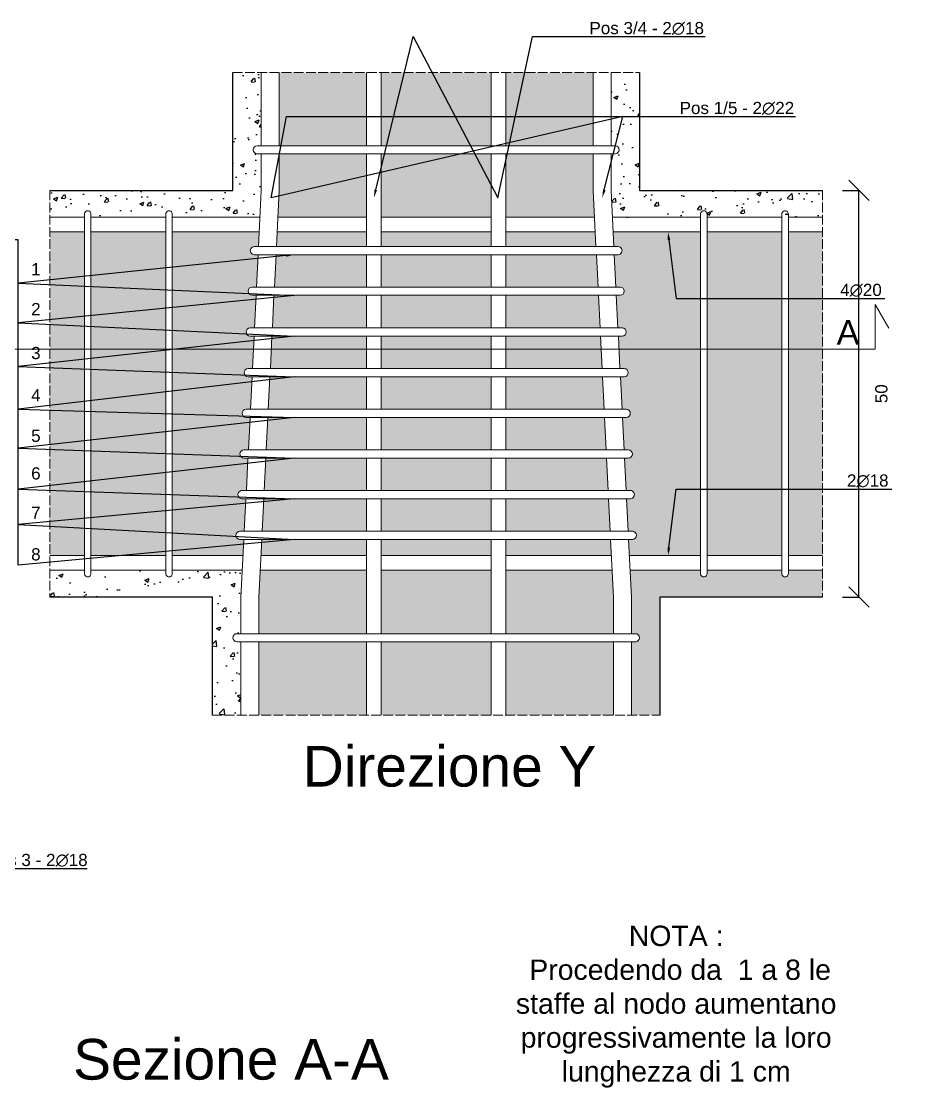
# Model space of a CAD drawing. Header units: millimetres. Extents: x -455371 to 117772, y -78417 to 116564.
# Drawn here: x -236764 to -235647, y 107151 to 108462 of the extents above; entities that cross this region are included whole.
import ezdxf
from ezdxf import colors
from ezdxf.entities.mleader import LeaderData, LeaderLine
from ezdxf.math import Vec2, Vec3

# ---------------------------------------------------------------- set-up
doc = ezdxf.new("R2010")
doc.units = ezdxf.units.MM
doc.linetypes.add('ACAD_ISO02W100', pattern=[15, 12, -3])
doc.layers.get('0').update_dxf_attribs({"color": 255})
for name, color, linetype, lineweight in [('armature', 5, 'Continuous', 18), ('Cls', 7, 'Continuous', 25), ('quote', 5, 'Continuous', 15), ('Scritte', 7, 'Continuous', 15), ('staffe', 10, 'Continuous', 15), ('tratteggio 1 a 50', 230, 'ACAD_ISO02W100', 15)]:
    doc.layers.add(name, color=color, linetype=linetype, lineweight=lineweight)
doc.layers.add('RETINI', color=253, linetype='Continuous')
doc.styles.get("Standard").update_dxf_attribs({"font": 'arial.ttf'})
doc.dimstyles.new('scala 1 a 10', dxfattribs={"dimtxt": 15, "dimasz": 25, "dimexe": 0.183, "dimexo": 0.1, "dimgap": 20, "dimtad": 2, "dimdec": 0, "dimlfac": 0.1, "dimzin": 0, "dimdsep": 46, "dimtxsty": 'Standard', "dimblk": 'OBLIQUE', "dimcen": -25, "dimadec": 0, "dimazin": 0, "dimtfac": 1, "dimtdec": 0, "dimtofl": 0, "dimtmove": 0, "dimatfit": 3, "dimfxl": 20, "dimfxlon": 1, "dimtolj": 1, "dimtzin": 0, "dimarcsym": 0})
pattern_1 = [(50, (95813.63, 0), (52.833554, -4.622335), [5.5245, -60.7695]), (355, (95813.63, 0), (-10.220592, 55.406485), [4.4196, -48.615769]), (100.451445, (95818.035, -0.385), (42.612962, 50.784148), [4.6951026, -51.646171]), (46.1842, (95813.63, 14.73), (78.612922, -12.192275), [8.28675, -91.15425]), (96.635558, (95820.18, 13.716), (68.847199, 71.753576), [7.042657, -77.469326]), (351.18415, (95813.63, 14.73), (68.847199, 71.753576), [6.62939, -72.923322]), (21, (95821, 11.05), (43.9681735, -29.6569075), [5.5245, -60.7695]), (326, (95821, 11.05), (17.922588, 53.41451), [4.4196, -48.6156]), (71.451445, (95824.66, 8.58), (61.8907616, 23.757603), [4.6951026, -51.646082]), (37.5, (95813.632, 0), (0.8956949, 24.5209613), [0, -48.02632, 0, -49.3522, 0, -48.79975]), (7.5, (95813.632, 0), (19.3777021, 29.0523667), [0, -28.13812, 0, -46.92142, 0, -18.59915]), (327.5, (95797.206, 0), (39.3212726, -1.6613358), [0, -18.415, 0, -57.4548, 0, -76.2381]), (317.5, (95789.84, 0), (42.9574626, 7.3736824), [0, -23.9395, 0, -38.15588, 0, -54.1401])]

# ---------------------------------------------------------------- blocks, each defined once
blk = doc.blocks.new('*U3256')
at = {"layer": 'staffe'}
blk.add_lwpolyline([(-4, -220.9), (-4, 221.1)], dxfattribs=at)
blk.add_lwpolyline([(4, 221.1), (4, -221.1, -1.019498), (-4, -220.9)], format="xyb", dxfattribs=at)
blk.add_arc((0, 221.1), 4, 0, 182.2127, dxfattribs=at)
blk = doc.blocks.new('*U3257')
at = {"layer": 'armature', "color": 0, "linetype": 'ByBlock', "lineweight": -2, "transparency": 16777216}
for p in [(0, 0), (100, 0)]:
    blk.add_blockref('*U3256', p, dxfattribs=at)
blk = doc.blocks.new('*U3240')
at = {"layer": 'staffe'}
blk.add_lwpolyline([(-4, -220.9), (-4, 221.1)], dxfattribs=at)
blk.add_lwpolyline([(4, 221.1), (4, -221.1, -1.019498), (-4, -220.9)], format="xyb", dxfattribs=at)
blk.add_arc((0, 221.1), 4, 0, 182.2127, dxfattribs=at)
blk = doc.blocks.new('*U3241')
at = {"layer": 'armature', "color": 0, "linetype": 'ByBlock', "lineweight": -2, "transparency": 16777216}
for p in [(0, 0), (100, 0)]:
    blk.add_blockref('*U3240', p, dxfattribs=at)
blk = doc.blocks.new('_Oblique')
at = {"color": 0, "linetype": 'ByBlock', "lineweight": -2}
blk.add_line((-0.5, -0.5), (0.5, 0.5), dxfattribs=at)
blk = doc.blocks.new('*D3404')
at = {"layer": 'Defpoints', "color": 0, "transparency": 16777216}
for p in [(-236503.7, 108253.8), (-235734, 108253.8), (-236528.7, 107753.8)]:
    blk.add_point(p, dxfattribs=at)
at = {"layer": 'quote', "color": 0, "lineweight": -2, "transparency": 16777216}
for p, q in [((-235754, 108253.8), (-235733.8, 108253.8)), ((-235734, 107753.8), (-235734, 108253.8)), ((-235754, 107753.8), (-235733.8, 107753.8))]:
    blk.add_line(p, q, dxfattribs=at)
at = {"layer": 'quote', "color": 0, "lineweight": -2, "transparency": 16777216, "xscale": 25, "yscale": 25, "zscale": 25}
for p, rotation in [((-235734, 108253.8), 90), ((-235734, 107753.8), 270)]:
    blk.add_blockref('_Oblique', p, dxfattribs=dict(at, rotation=rotation))
at = {"layer": 'quote', "color": 0, "transparency": 16777216, "insert": (-235706.3, 108003.8), "char_height": 15, "attachment_point": 5, "rotation": 90}
blk.add_mtext('\\A1;50', dxfattribs=at)

msp = doc.modelspace()

# ---------------------------------------------------------------- hatches: boundary and pattern name
at = {"layer": 'RETINI'}
h = msp.add_hatch(dxfattribs=at)
h.set_pattern_fill('AR-CONC', color=256, scale=0.29)
h.set_pattern_definition(pattern_1)
edge = h.paths.add_edge_path()
edge.add_line((-236478.7, 108403.8), (-236503.7, 108403.8))
edge.add_line((-236503.7, 108403.8), (-236503.7, 108253.8))
edge.add_line((-236503.7, 108253.8), (-236728.7, 108253.8))
edge.add_line((-236728.7, 108253.8), (-236728.7, 108220.8))
edge.add_line((-236728.7, 108220.8), (-236686.1, 108220.8))
edge.add_line((-236686.1, 108220.8), (-236686.1, 108224.8))
edge.add_arc((-236682.1, 108224.8), 4, 2.2127, 180.0004, ccw=False)
edge.add_line((-236678.1, 108225), (-236678.1, 108220.8))
edge.add_line((-236678.1, 108220.8), (-236586.1, 108220.8))
edge.add_line((-236586.1, 108220.8), (-236586.1, 108224.8))
edge.add_arc((-236582.1, 108224.8), 4, 2.2127, 180.0004, ccw=False)
edge.add_line((-236578.1, 108225), (-236578.1, 108220.8))
edge.add_line((-236578.1, 108220.8), (-236470.3, 108220.8))
edge.add_line((-236470.3, 108220.8), (-236468.7, 108253.8))
edge.add_line((-236468.7, 108253.8), (-236468.7, 108298.8))
edge.add_line((-236468.7, 108298.8), (-236473.7, 108298.8))
edge.add_arc((-236473.7, 108303.8), 5, 90, 270, ccw=False)
edge.add_line((-236473.7, 108308.8), (-236468.7, 108308.8))
edge.add_line((-236468.7, 108308.8), (-236468.7, 108398.8))
edge.add_line((-236468.7, 108398.8), (-236473.7, 108398.8))
edge.add_arc((-236473.7, 108403.8), 5, 180, 270, ccw=False)
edge = h.paths.add_edge_path()
edge.add_line((-236003.7, 108398.8), (-236038.7, 108398.8))
edge.add_line((-236038.7, 108398.8), (-236038.7, 108308.8))
edge.add_line((-236038.7, 108308.8), (-236033.7, 108308.8))
edge.add_arc((-236033.7, 108303.8), 5, -90, 90, ccw=False)
edge.add_line((-236033.7, 108298.8), (-236038.7, 108298.8))
edge.add_line((-236038.7, 108298.8), (-236038.7, 108253.8))
edge.add_line((-236038.7, 108253.8), (-236037, 108220.8))
edge.add_line((-236037, 108220.8), (-235928.7, 108220.8))
edge.add_line((-235928.7, 108220.8), (-235928.7, 108224.7))
edge.add_arc((-235924.7, 108224.8), 4, 0.0004, 182.2127, ccw=False)
edge.add_line((-235920.7, 108224.8), (-235920.7, 108220.8))
edge.add_line((-235920.7, 108220.8), (-235828.7, 108220.8))
edge.add_line((-235828.7, 108220.8), (-235828.7, 108224.7))
edge.add_arc((-235824.7, 108224.8), 4, 0.0004, 182.2127, ccw=False)
edge.add_line((-235820.7, 108224.8), (-235820.7, 108220.8))
edge.add_line((-235820.7, 108220.8), (-235778.7, 108220.8))
edge.add_line((-235778.7, 108220.8), (-235778.7, 108253.8))
edge.add_line((-235778.7, 108253.8), (-236003.7, 108253.8))
edge.add_line((-236003.7, 108253.8), (-236003.7, 108398.8))
h = msp.add_hatch(dxfattribs=at)
h.set_pattern_fill('AR-CONC', color=256, scale=0.29)
h.set_pattern_definition(pattern_1)
h.paths.add_polyline_path([(-236686.1, 108202.8), (-236728.7, 108202.8), (-236728.7, 107804.8), (-236686.1, 107804.8)])
h.paths.add_polyline_path([(-236586.1, 108202.8), (-236678.1, 108202.8), (-236678.1, 107804.8), (-236586.1, 107804.8)])
h.paths.add_polyline_path([(-236475.1, 108124.9), (-236479.9, 108124.9, -1), (-236479.9, 108134.9), (-236474.6, 108134.9), (-236472.6, 108174.8), (-236477.2, 108174.8, -0.998059), (-236477.2, 108184.8), (-236472.1, 108184.8), (-236471.2, 108202.8), (-236578.1, 108202.8), (-236578.1, 107804.8), (-236491.1, 107804.8), (-236490.1, 107824.8), (-236494.9, 107824.8, -1), (-236494.9, 107834.8), (-236489.6, 107834.8), (-236487.6, 107874.8), (-236492.3, 107874.8, -1), (-236492.4, 107884.8), (-236487.1, 107884.8), (-236485.1, 107924.8), (-236489.9, 107924.8, -1), (-236489.9, 107934.8), (-236484.6, 107934.8), (-236482.6, 107974.8), (-236487.4, 107974.8, -1), (-236487.4, 107984.8), (-236482.1, 107984.8), (-236480.1, 108024.8), (-236484.9, 108024.8, -1), (-236484.9, 108034.8), (-236479.6, 108034.8), (-236477.6, 108074.8), (-236482.4, 108074.8, -1), (-236482.4, 108084.8), (-236477.1, 108084.8)])
h.paths.add_polyline_path([(-235928.7, 108202.8), (-236036.1, 108202.8), (-236035.2, 108184.8), (-236030.2, 108184.8, -1.001944), (-236030.1, 108174.8), (-236034.7, 108174.8), (-236032.7, 108134.9), (-236027.5, 108134.9, -1), (-236027.5, 108124.9), (-236032.2, 108124.9), (-236030.2, 108084.8), (-236025, 108084.8, -1), (-236025, 108074.8), (-236029.7, 108074.8), (-236027.7, 108034.8), (-236022.5, 108034.8, -1), (-236022.5, 108024.8), (-236027.2, 108024.8), (-236025.2, 107984.8), (-236020, 107984.8, -1), (-236020, 107974.8), (-236024.7, 107974.8), (-236022.7, 107934.8), (-236017.5, 107934.8, -1), (-236017.5, 107924.8), (-236022.2, 107924.8), (-236020.2, 107884.8), (-236015, 107884.8, -1), (-236014.9, 107874.8), (-236019.7, 107874.8), (-236017.7, 107834.8), (-236012.5, 107834.8, -1), (-236012.5, 107824.8), (-236017.2, 107824.8), (-236016.2, 107804.8), (-235928.7, 107804.8)])
h.paths.add_polyline_path([(-235828.7, 108202.8), (-235920.7, 108202.8), (-235920.7, 107804.8), (-235828.7, 107804.8)])
h.paths.add_polyline_path([(-235778.7, 108202.8), (-235820.7, 108202.8), (-235820.7, 107804.8), (-235778.7, 107804.8)])
h.paths.add_polyline_path([(-236037.3, 107786.8), (-236168, 107786.8), (-236168, 107708.8), (-236035.7, 107708.8), (-236035.7, 107753.8)])
h.paths.add_polyline_path([(-236035.7, 107698.8), (-236168, 107698.8), (-236168, 107608.8), (-236035.7, 107608.8)])
h.paths.add_polyline_path([(-236186, 107698.8), (-236321.3, 107698.8), (-236321.3, 107608.8), (-236186, 107608.8)])
h.paths.add_polyline_path([(-236186, 107786.8), (-236321.3, 107786.8), (-236321.3, 107708.8), (-236186, 107708.8)])
h.paths.add_polyline_path([(-236339.3, 107786.8), (-236470, 107786.8), (-236471.7, 107753.8), (-236471.7, 107708.8), (-236339.3, 107708.8)])
h.paths.add_polyline_path([(-236339.3, 107698.8), (-236471.7, 107698.8), (-236471.7, 107608.8), (-236339.3, 107608.8)])
h.paths.add_polyline_path([(-236339.3, 108174.8), (-236450.6, 108174.8), (-236452.6, 108134.9), (-236339.3, 108134.9)])
h.paths.add_polyline_path([(-236186, 108174.8), (-236253.7, 108174.8), (-236321.3, 108174.8), (-236321.3, 108134.9), (-236253.7, 108134.9), (-236186, 108134.9)])
h.paths.add_polyline_path([(-236056.7, 108174.8), (-236168, 108174.8), (-236168, 108134.9), (-236054.7, 108134.9)])
h.paths.add_polyline_path([(-236054.2, 108124.9), (-236168, 108124.9), (-236168, 108084.8), (-236052.2, 108084.8)])
h.paths.add_polyline_path([(-236186, 108124.9), (-236253.7, 108124.9), (-236321.3, 108124.9), (-236321.3, 108084.8), (-236253.7, 108084.8), (-236186, 108084.8)])
h.paths.add_polyline_path([(-236339.3, 108124.9), (-236453.1, 108124.9), (-236455.1, 108084.8), (-236339.3, 108084.8)])
h.paths.add_polyline_path([(-236339.3, 108074.8), (-236455.6, 108074.8), (-236457.6, 108034.8), (-236339.3, 108034.8)])
h.paths.add_polyline_path([(-236186, 108074.8), (-236253.7, 108074.8), (-236321.3, 108074.8), (-236321.3, 108034.8), (-236253.7, 108034.8), (-236186, 108034.8)])
h.paths.add_polyline_path([(-236051.7, 108074.8), (-236168, 108074.8), (-236168, 108034.8), (-236049.7, 108034.8)])
h.paths.add_polyline_path([(-236049.2, 108024.8), (-236168, 108024.8), (-236168, 107984.8), (-236047.2, 107984.8)])
h.paths.add_polyline_path([(-236186, 108024.8), (-236253.7, 108024.8), (-236321.3, 108024.8), (-236321.3, 107984.8), (-236253.7, 107984.8), (-236186, 107984.8)])
h.paths.add_polyline_path([(-236339.3, 108024.8), (-236458.1, 108024.8), (-236460.1, 107984.8), (-236339.3, 107984.8)])
h.paths.add_polyline_path([(-236339.3, 107974.8), (-236460.6, 107974.8), (-236462.6, 107934.8), (-236339.3, 107934.8)])
h.paths.add_polyline_path([(-236186, 107974.8), (-236253.7, 107974.8), (-236321.3, 107974.8), (-236321.3, 107934.8), (-236253.7, 107934.8), (-236186, 107934.8)])
h.paths.add_polyline_path([(-236046.7, 107974.8), (-236168, 107974.8), (-236168, 107934.8), (-236044.7, 107934.8)])
h.paths.add_polyline_path([(-236044.2, 107924.8), (-236168, 107924.8), (-236168, 107884.8), (-236042.2, 107884.8)])
h.paths.add_polyline_path([(-236186, 107924.8), (-236253.7, 107924.8), (-236321.3, 107924.8), (-236321.3, 107884.8), (-236253.7, 107884.8), (-236186, 107884.8)])
h.paths.add_polyline_path([(-236339.3, 107924.8), (-236463.1, 107924.8), (-236465.1, 107884.8), (-236339.3, 107884.8)])
h.paths.add_polyline_path([(-236339.3, 107874.8), (-236465.6, 107874.8), (-236467.6, 107834.8), (-236339.3, 107834.8)])
h.paths.add_polyline_path([(-236186, 107874.8), (-236253.7, 107874.8), (-236321.3, 107874.8), (-236321.3, 107834.8), (-236253.7, 107834.8), (-236186, 107834.8)])
h.paths.add_polyline_path([(-236041.7, 107874.8), (-236168, 107874.8), (-236168, 107834.8), (-236039.7, 107834.8)])
h.paths.add_polyline_path([(-236039.2, 107824.8), (-236168, 107824.8), (-236168, 107804.8), (-236038.2, 107804.8)])
h.paths.add_polyline_path([(-236186, 107824.8), (-236253.7, 107824.8), (-236321.3, 107824.8), (-236321.3, 107804.8), (-236186, 107804.8)])
h.paths.add_polyline_path([(-236339.3, 107824.8), (-236468.1, 107824.8), (-236469.1, 107804.8), (-236339.3, 107804.8)])
h.paths.add_polyline_path([(-236339.3, 108202.8), (-236449.2, 108202.8), (-236450.1, 108184.8), (-236339.3, 108184.8)])
h.paths.add_polyline_path([(-236186, 108202.8), (-236321.3, 108202.8), (-236321.3, 108184.8), (-236253.7, 108184.8), (-236186, 108184.8)])
h.paths.add_polyline_path([(-236058.1, 108202.8), (-236168, 108202.8), (-236168, 108184.8), (-236057.2, 108184.8)])
h.paths.add_polyline_path([(-236060.7, 108298.8), (-236168, 108298.8), (-236168, 108220.8), (-236059, 108220.8), (-236060.7, 108253.8)])
h.paths.add_polyline_path([(-236186, 108298.8), (-236321.3, 108298.8), (-236321.3, 108220.8), (-236186, 108220.8)])
h.paths.add_polyline_path([(-236339.3, 108298.8), (-236446.7, 108298.8), (-236446.7, 108253.8), (-236448.3, 108220.8), (-236339.3, 108220.8)])
h.paths.add_polyline_path([(-236339.3, 108398.8), (-236446.7, 108398.8), (-236446.7, 108308.8), (-236339.3, 108308.8)])
h.paths.add_polyline_path([(-236186, 108398.8), (-236321.3, 108398.8), (-236321.3, 108308.8), (-236186, 108308.8)])
h.paths.add_polyline_path([(-236060.7, 108398.8), (-236168, 108398.8), (-236168, 108308.8), (-236060.7, 108308.8)])
edge = h.paths.add_edge_path()
edge.add_line((-236013.7, 107608.8), (-235978.7, 107608.8))
edge.add_line((-235978.7, 107608.8), (-235978.7, 107753.8))
edge.add_line((-235978.7, 107753.8), (-235778.7, 107753.8))
edge.add_line((-235778.7, 107753.8), (-235778.7, 107786.8))
edge.add_line((-235778.7, 107786.8), (-235820.7, 107786.8))
edge.add_line((-235820.7, 107786.8), (-235820.7, 107782.7))
edge.add_arc((-235824.7, 107782.7), 4, -177.7873, 0, ccw=False)
edge.add_line((-235828.7, 107782.5), (-235828.7, 107786.8))
edge.add_line((-235828.7, 107786.8), (-235920.7, 107786.8))
edge.add_line((-235920.7, 107786.8), (-235920.7, 107782.7))
edge.add_arc((-235924.7, 107782.7), 4, -177.7873, 0, ccw=False)
edge.add_line((-235928.7, 107782.5), (-235928.7, 107786.8))
edge.add_line((-235928.7, 107786.8), (-236015.3, 107786.8))
edge.add_line((-236015.3, 107786.8), (-236013.7, 107753.8))
edge.add_line((-236013.7, 107753.8), (-236013.7, 107708.8))
edge.add_line((-236013.7, 107708.8), (-236008.7, 107708.8))
edge.add_arc((-236008.7, 107703.8), 5, -90, 90, ccw=False)
edge.add_line((-236008.7, 107698.8), (-236013.7, 107698.8))
edge.add_line((-236013.7, 107698.8), (-236013.7, 107608.8))
h = msp.add_hatch(dxfattribs=at)
h.set_pattern_fill('AR-CONC', color=256, scale=0.29)
h.set_pattern_definition(pattern_1)
edge = h.paths.add_edge_path()
edge.add_line((-236528.7, 107608.8), (-236493.7, 107608.8))
edge.add_line((-236493.7, 107608.8), (-236493.7, 107698.8))
edge.add_line((-236493.7, 107698.8), (-236498.7, 107698.8))
edge.add_arc((-236498.7, 107703.8), 5, 90, 270, ccw=False)
edge.add_line((-236498.7, 107708.8), (-236493.7, 107708.8))
edge.add_line((-236493.7, 107708.8), (-236493.7, 107753.8))
edge.add_line((-236493.7, 107753.8), (-236492, 107786.8))
edge.add_line((-236492, 107786.8), (-236578.1, 107786.8))
edge.add_line((-236578.1, 107786.8), (-236578.1, 107782.8))
edge.add_arc((-236582.1, 107782.7), 4, -180, 2.2127, ccw=False)
edge.add_line((-236586.1, 107782.7), (-236586.1, 107786.8))
edge.add_line((-236586.1, 107786.8), (-236678.1, 107786.8))
edge.add_line((-236678.1, 107786.8), (-236678.1, 107782.8))
edge.add_arc((-236682.1, 107782.7), 4, -180, 2.2127, ccw=False)
edge.add_line((-236686.1, 107782.7), (-236686.1, 107786.8))
edge.add_line((-236686.1, 107786.8), (-236728.7, 107786.8))
edge.add_line((-236728.7, 107786.8), (-236728.7, 107753.8))
edge.add_line((-236728.7, 107753.8), (-236528.7, 107753.8))
edge.add_line((-236528.7, 107753.8), (-236528.7, 107608.8))

# ---------------------------------------------------------------- linework, layer by layer
at = {"layer": 'armature'}
for points in [[(-236468.7, 108398.8), (-236468.7, 108308.8)], [(-236446.7, 108308.8), (-236446.7, 108398.8)], [(-236339.3, 108308.8), (-236339.3, 108398.8)], [(-236321.3, 108398.8), (-236321.3, 108308.8)], [(-236186, 108308.8), (-236186, 108398.8)], [(-236168, 108398.8), (-236168, 108308.8)], [(-236060.7, 108308.8), (-236060.7, 108398.8)], [(-236038.7, 108398.8), (-236038.7, 108308.8)], [(-236468.7, 108298.8), (-236468.7, 108253.8), (-236472.1, 108184.8)], [(-236450.1, 108184.8), (-236446.7, 108253.8), (-236446.7, 108298.8)], [(-236339.3, 108184.8), (-236339.3, 108298.8)], [(-236321.3, 108298.8), (-236321.3, 108184.8)], [(-236186, 108184.8), (-236186, 108298.8)], [(-236168, 108298.8), (-236168, 108184.8)], [(-236057.2, 108184.8), (-236060.7, 108253.8), (-236060.7, 108298.8)], [(-236038.7, 108298.8), (-236038.7, 108253.8), (-236035.2, 108184.8)], [(-236728.7, 108220.8), (-236686.1, 108220.8)], [(-236678.1, 108220.8), (-236586.1, 108220.8)], [(-236578.1, 108220.8), (-236470.3, 108220.8)], [(-236448.3, 108220.8), (-236339.3, 108220.8)], [(-236321.3, 108220.8), (-236186, 108220.8)], [(-236168, 108220.8), (-236059, 108220.8)], [(-236037, 108220.8), (-235928.7, 108220.8)], [(-235920.7, 108220.8), (-235828.7, 108220.8)], [(-235820.7, 108220.8), (-235778.7, 108220.8)], [(-236728.7, 108202.8), (-236686.1, 108202.8)], [(-236678.1, 108202.8), (-236586.1, 108202.8)], [(-236578.1, 108202.8), (-236471.2, 108202.8)], [(-236449.2, 108202.8), (-236339.3, 108202.8)], [(-236321.3, 108202.8), (-236186, 108202.8)], [(-236168, 108202.8), (-236058.1, 108202.8)], [(-236036.1, 108202.8), (-235928.7, 108202.8)], [(-235920.7, 108202.8), (-235828.7, 108202.8)], [(-235820.7, 108202.8), (-235778.7, 108202.8)], [(-236472.6, 108174.8), (-236474.6, 108134.9)], [(-236452.6, 108134.9), (-236450.6, 108174.8)], [(-236339.3, 108134.9), (-236339.3, 108174.8)], [(-236321.3, 108174.8), (-236321.3, 108134.9)], [(-236186, 108134.9), (-236186, 108174.8)], [(-236168, 108174.8), (-236168, 108134.9)], [(-236054.7, 108134.9), (-236056.7, 108174.8)], [(-236034.7, 108174.8), (-236032.7, 108134.9)], [(-236475.1, 108124.9), (-236477.1, 108084.8)], [(-236455.1, 108084.8), (-236453.1, 108124.9)], [(-236339.3, 108084.8), (-236339.3, 108124.9)], [(-236321.3, 108124.9), (-236321.3, 108084.8)], [(-236186, 108084.8), (-236186, 108124.9)], [(-236168, 108124.9), (-236168, 108084.8)], [(-236052.2, 108084.8), (-236054.2, 108124.9)], [(-236032.2, 108124.9), (-236030.2, 108084.8)], [(-236477.6, 108074.8), (-236479.6, 108034.8)], [(-236457.6, 108034.8), (-236455.6, 108074.8)], [(-236339.3, 108034.8), (-236339.3, 108074.8)], [(-236321.3, 108074.8), (-236321.3, 108034.8)], [(-236186, 108034.8), (-236186, 108074.8)], [(-236168, 108074.8), (-236168, 108034.8)], [(-236049.7, 108034.8), (-236051.7, 108074.8)], [(-236029.7, 108074.8), (-236027.7, 108034.8)], [(-236480.1, 108024.8), (-236482.1, 107984.8)], [(-236460.1, 107984.8), (-236458.1, 108024.8)], [(-236339.3, 107984.8), (-236339.3, 108024.8)], [(-236321.3, 108024.8), (-236321.3, 107984.8)], [(-236186, 107984.8), (-236186, 108024.8)], [(-236168, 108024.8), (-236168, 107984.8)], [(-236047.2, 107984.8), (-236049.2, 108024.8)], [(-236027.2, 108024.8), (-236025.2, 107984.8)], [(-236482.6, 107974.8), (-236484.6, 107934.8)], [(-236462.6, 107934.8), (-236460.6, 107974.8)], [(-236339.3, 107934.8), (-236339.3, 107974.8)], [(-236321.3, 107974.8), (-236321.3, 107934.8)], [(-236186, 107934.8), (-236186, 107974.8)], [(-236168, 107974.8), (-236168, 107934.8)], [(-236044.7, 107934.8), (-236046.7, 107974.8)], [(-236024.7, 107974.8), (-236022.7, 107934.8)], [(-236485.1, 107924.8), (-236487.1, 107884.8)], [(-236465.1, 107884.8), (-236463.1, 107924.8)], [(-236339.3, 107884.8), (-236339.3, 107924.8)], [(-236321.3, 107924.8), (-236321.3, 107884.8)], [(-236186, 107884.8), (-236186, 107924.8)], [(-236168, 107924.8), (-236168, 107884.8)], [(-236042.2, 107884.8), (-236044.2, 107924.8)], [(-236022.2, 107924.8), (-236020.2, 107884.8)], [(-236487.6, 107874.8), (-236489.6, 107834.8)], [(-236467.6, 107834.8), (-236465.6, 107874.8)], [(-236339.3, 107834.8), (-236339.3, 107874.8)], [(-236321.3, 107874.8), (-236321.3, 107834.8)], [(-236186, 107834.8), (-236186, 107874.8)], [(-236168, 107874.8), (-236168, 107834.8)], [(-236039.7, 107834.8), (-236041.7, 107874.8)], [(-236019.7, 107874.8), (-236017.7, 107834.8)], [(-236490.1, 107824.8), (-236493.7, 107753.8), (-236493.7, 107708.8)], [(-236471.7, 107708.8), (-236471.7, 107753.8), (-236468.1, 107824.8)], [(-236339.3, 107708.8), (-236339.3, 107824.8)], [(-236321.3, 107824.8), (-236321.3, 107708.8)], [(-236186, 107708.8), (-236186, 107824.8)], [(-236168, 107824.8), (-236168, 107708.8)], [(-236035.7, 107708.8), (-236035.7, 107753.8), (-236039.2, 107824.8)], [(-236017.2, 107824.8), (-236013.7, 107753.8), (-236013.7, 107708.8)], [(-236728.7, 107804.8), (-236686.1, 107804.8)], [(-236678.1, 107804.8), (-236586.1, 107804.8)], [(-236578.1, 107804.8), (-236491.1, 107804.8)], [(-236469.1, 107804.8), (-236339.3, 107804.8)], [(-236321.3, 107804.8), (-236186, 107804.8)], [(-236168, 107804.8), (-236038.2, 107804.8)], [(-236016.2, 107804.8), (-235928.7, 107804.8)], [(-235920.7, 107804.8), (-235828.7, 107804.8)], [(-235820.7, 107804.8), (-235778.7, 107804.8)], [(-236728.7, 107786.8), (-236686.1, 107786.8)], [(-236678.1, 107786.8), (-236586.1, 107786.8)], [(-236578.1, 107786.8), (-236492, 107786.8)], [(-236470, 107786.8), (-236339.3, 107786.8)], [(-236321.3, 107786.8), (-236186, 107786.8)], [(-236168, 107786.8), (-236037.3, 107786.8)], [(-236015.3, 107786.8), (-235928.7, 107786.8)], [(-235920.7, 107786.8), (-235828.7, 107786.8)], [(-235820.7, 107786.8), (-235778.7, 107786.8)], [(-236493.7, 107698.8), (-236493.7, 107608.8)], [(-236471.7, 107608.8), (-236471.7, 107698.8)], [(-236339.3, 107608.8), (-236339.3, 107698.8)], [(-236321.3, 107698.8), (-236321.3, 107608.8)], [(-236186, 107608.8), (-236186, 107698.8)], [(-236168, 107698.8), (-236168, 107608.8)], [(-236035.7, 107608.8), (-236035.7, 107698.8)], [(-236013.7, 107698.8), (-236013.7, 107608.8)]]:
    msp.add_lwpolyline(points, dxfattribs=at)
at = {"layer": 'Cls'}
for points in [[(-236728.7, 108253.8), (-236503.7, 108253.8), (-236503.7, 108398.8)], [(-236003.7, 108398.8), (-236003.7, 108253.8), (-235778.7, 108253.8)], [(-235778.7, 107753.8), (-235978.7, 107753.8), (-235978.7, 107608.8)]]:
    msp.add_lwpolyline(points, dxfattribs=at)
at = {"layer": 'quote'}
for p, q in [((-235697.3, 108084.6), (-235713.8, 108113.4)), ((-235713.8, 108113.4), (-235713.8, 108058.6)), ((-235713.8, 108058.6), (-236822.7, 108058.6))]:
    msp.add_line(p, q, dxfattribs=at)
at = {"layer": 'RETINI'}
msp.add_lwpolyline([(-236528.7, 107608.8), (-236528.7, 107753.8), (-236728.7, 107753.8)], dxfattribs=at)
at = {"layer": 'staffe'}
for points in [[(-236033.7, 108298.8), (-236473.7, 108298.8, -1), (-236473.7, 108308.8), (-236033.7, 108308.8, -1)], [(-236498.7, 107698.8), (-236008.7, 107698.8, 1), (-236008.7, 107708.8), (-236498.7, 107708.8, 1)]]:
    msp.add_lwpolyline(points, format="xyb", close=True, dxfattribs=at)
for points in [[(-236477.2, 108184.8, 1.001944), (-236477.2, 108174.8), (-236253.7, 108174.8)], [(-236030.2, 108184.8, -1.001944), (-236030.1, 108174.8), (-236253.7, 108174.8)], [(-236253.7, 108134.9), (-236479.9, 108134.9, 1), (-236479.9, 108124.9), (-236253.7, 108124.9)], [(-236253.7, 108134.9), (-236027.5, 108134.9, -1), (-236027.5, 108124.9), (-236253.7, 108124.9)], [(-236253.7, 108084.8), (-236482.4, 108084.8, 1), (-236482.4, 108074.8), (-236253.7, 108074.8)], [(-236253.7, 108084.8), (-236025, 108084.8, -1), (-236025, 108074.8), (-236253.7, 108074.8)], [(-236253.7, 108034.8), (-236484.9, 108034.8, 1), (-236484.9, 108024.8), (-236253.7, 108024.8)], [(-236253.7, 108034.8), (-236022.5, 108034.8, -1), (-236022.5, 108024.8), (-236253.7, 108024.8)], [(-236253.7, 107984.8), (-236487.4, 107984.8, 1), (-236487.4, 107974.8), (-236253.7, 107974.8)], [(-236253.7, 107984.8), (-236020, 107984.8, -1), (-236020, 107974.8), (-236253.7, 107974.8)], [(-236253.7, 107934.8), (-236489.9, 107934.8, 1), (-236489.9, 107924.8), (-236253.7, 107924.8)], [(-236253.7, 107934.8), (-236017.5, 107934.8, -1), (-236017.5, 107924.8), (-236253.7, 107924.8)], [(-236492.3, 107874.8, -1.014887), (-236492.3, 107884.8), (-236253.7, 107884.8)], [(-236015, 107874.8, 1.014887), (-236015, 107884.8), (-236253.7, 107884.8)], [(-236253.7, 107834.8), (-236494.9, 107834.8, 1), (-236494.9, 107824.8), (-236253.7, 107824.8)], [(-236253.7, 107834.8), (-236012.5, 107834.8, -1), (-236012.5, 107824.8), (-236253.7, 107824.8)]]:
    msp.add_lwpolyline(points, format="xyb", dxfattribs=at)
for points in [[(-236477.2, 108184.8), (-236253.7, 108184.8)], [(-236030.1, 108184.8), (-236253.7, 108184.8)], [(-236492.3, 107874.8), (-236253.7, 107874.8)], [(-236015, 107874.8), (-236253.7, 107874.8)]]:
    msp.add_lwpolyline(points, dxfattribs=at)
at = {"layer": 'tratteggio 1 a 50'}
for points in [[(-236503.7, 108398.8), (-236003.7, 108398.8)], [(-236728.7, 108253.8), (-236728.7, 107753.8)], [(-235778.7, 108253.8), (-235778.7, 107753.8)], [(-236528.7, 107608.8), (-235978.7, 107608.8)]]:
    msp.add_lwpolyline(points, dxfattribs=at)

# ---------------------------------------------------------------- block references
at = {"layer": 'armature', "xscale": -1}
msp.add_blockref('*U3257', (-236582.1, 108003.7), dxfattribs=at)
at = {"layer": 'armature'}
msp.add_blockref('*U3241', (-235924.7, 108003.7), dxfattribs=at)

# ---------------------------------------------------------------- texts
at = {"layer": 'Scritte', "attachment_point": 1}
for s, width, heights, insert, char_height in [('1', 62.827, [0], (-236751.7, 108164.5), 15), ('2', 62.827, [0], (-236751.7, 108115.4), 15), ('\\pxt16;A', 52.404, [0], (-235761.3, 108094.3), 30), ('3', 62.827, [0], (-236751.7, 108061.4), 15), ('4', 62.827, [0], (-236751.7, 108009.5), 15), ('5', 62.827, [0], (-236751.7, 107959.6), 15), ('6', 62.827, [0], (-236751.7, 107913.4), 15), ('7', 62.827, [0], (-236751.7, 107865), 15), ('8', 62.827, [0], (-236751.7, 107813.9), 15), ('Direzione Y', 381.257, [89.6], (-236417.7, 107570.8), 50), ('\\pxqc;NOTA :\\P Procedendo da  1 a 8 le staffe al nodo aumentano progressivamente la loro lunghezza di 1 cm', 449.715, [0], (-236183.5, 107349.8), 25), ('Sezione A-A', 421.816, [0], (-236700.1, 107210.5), 50)]:
    msp.add_mtext_dynamic_manual_height_columns(s, width=width, gutter_width=12.5, heights=heights, dxfattribs=dict(at, insert=insert, char_height=char_height))

# ---------------------------------------------------------------- dimensions: what is measured, and where the dimension line sits
at = {"layer": 'quote'}
dim = msp.add_linear_dim(base=(-235734, 108253.8), p1=(-236528.7, 107753.8), p2=(-236503.7, 108253.8), angle=90, dimstyle='scala 1 a 10', dxfattribs=at)
dim.commit()
dim.dimension.update_dxf_attribs({"geometry": '*D3404', "text_midpoint": (-235706.3, 108003.8)})

# ---------------------------------------------------------------- leaders
ml = msp.add_multileader_mtext('Standard', dxfattribs=at)
ml.set_content('Pos 3/4 - 2∅18', color=256)
ml.set_leader_properties()
ml.build(insert=Vec2(0, 0))
ml.multileader.update_dxf_attribs({"text_left_attachment_type": 6, "text_right_attachment_type": 6, "dogleg_length": 20, "arrow_head_size": 10})
ctx = ml.context
ctx.base_point, ctx.char_height, ctx.arrow_head_size, ctx.landing_gap_size, ctx.plane_origin = Vec3(-236115.3, 108442.9), 15, 10, 50, Vec3(-236306.3, 108354.7)
ctx.left_attachment, ctx.right_attachment = 6, 6
notes = []
notes.append((ctx, [(0, (1, 1, 0), (-236135.3, 108442.9), (1, 0), 20, [(2, [(-236330.3, 108244.9), (-236282, 108442.9), (-236177.7, 108244.9), (-236135.3, 108442.9)], 0, [])])]))
ctx.mtext.insert, ctx.mtext.flow_direction = Vec3(-236065.3, 108460.9), 5
ml = msp.add_multileader_mtext('Standard', dxfattribs=at)
ml.set_content('Pos 1/5 - 2∅22', color=256)
ml.set_leader_properties()
ml.build(insert=Vec2(0, 0))
ml.multileader.update_dxf_attribs({"text_left_attachment_type": 6, "text_right_attachment_type": 6, "dogleg_length": 20, "arrow_head_size": 10})
ctx = ml.context
ctx.base_point, ctx.char_height, ctx.arrow_head_size, ctx.landing_gap_size, ctx.plane_origin = Vec3(-236004.4, 108344.7), 15, 10, 50, Vec3(-236093.6, 108334.3)
ctx.left_attachment, ctx.right_attachment = 6, 6
notes.append((ctx, [(0, (1, 1, 0), (-236024.4, 108344.7), (1, 0), 20, [(0, [(-236049.4, 108244.9), (-236024.4, 108344.7), (-236456.7, 108244.9), (-236437.6, 108344.7)], 0, [])])]))
ctx.mtext.insert, ctx.mtext.flow_direction = Vec3(-235954.4, 108362.7), 5
ml = msp.add_multileader_mtext('Standard', dxfattribs=at)
ml.set_content('8∅10/5', color=256)
ml.set_leader_properties()
ml.build(insert=Vec2(0, 0))
ml.multileader.update_dxf_attribs({"text_left_attachment_type": 6, "text_right_attachment_type": 6, "dogleg_length": 20, "arrow_head_size": 10})
ctx = ml.context
ctx.base_point, ctx.char_height, ctx.arrow_head_size, ctx.landing_gap_size, ctx.plane_origin = Vec3(-236954.8, 108193.2), 15, 10, 50, Vec3(-236536.8, 108269.3)
ctx.left_attachment, ctx.right_attachment, ctx.text_align_type = 6, 6, 2
notes.append((ctx, [(0, (1, 1, 0), (-236767.7, 108193.2), (-1, 0), 20, [(7, [(-236428.3, 108174.8), (-236767.7, 108139.8), (-236428.3, 108124.8), (-236767.7, 108090.8), (-236428.3, 108074.8), (-236767.7, 108037.4), (-236428.3, 108024.8), (-236767.7, 107984.8), (-236428.3, 107974.8), (-236767.7, 107936.7), (-236428.3, 107924.8), (-236767.7, 107886.4), (-236428.3, 107874.8), (-236767.7, 107843.2), (-236428.3, 107824.8), (-236767.7, 107793.2)], 0, [])])]))
ctx.mtext.insert, ctx.mtext.alignment, ctx.mtext.flow_direction = Vec3(-236837.7, 108211.2), 3, 5
ml = msp.add_multileader_mtext('Standard', dxfattribs=at)
ml.set_content('4∅20', color=256)
ml.set_leader_properties()
ml.build(insert=Vec2(0, 0))
ml.multileader.update_dxf_attribs({"text_left_attachment_type": 6, "text_right_attachment_type": 6, "dogleg_length": 20, "arrow_head_size": 10})
ctx = ml.context
ctx.base_point, ctx.char_height, ctx.arrow_head_size, ctx.landing_gap_size, ctx.plane_origin = Vec3(-235807, 108121), 15, 10, 50, Vec3(-235654.3, 108131.4)
ctx.left_attachment, ctx.right_attachment = 6, 6
notes.append((ctx, [(0, (1, 1, 0), (-235827, 108121), (1, 0), 20, [(0, [(-235968.7, 108202.8), (-235958.6, 108121)], 0, [])])]))
ctx.mtext.insert, ctx.mtext.flow_direction = Vec3(-235757, 108139), 5
ml = msp.add_multileader_mtext('Standard', dxfattribs=at)
ml.set_content('2∅18', color=256)
ml.set_leader_properties()
ml.build(insert=Vec2(0, 0))
ml.multileader.update_dxf_attribs({"text_left_attachment_type": 6, "text_right_attachment_type": 6, "dogleg_length": 20, "arrow_head_size": 10})
ctx = ml.context
ctx.base_point, ctx.char_height, ctx.arrow_head_size, ctx.landing_gap_size, ctx.plane_origin = Vec3(-235798.7, 107886.6), 15, 10, 50, Vec3(-235654.3, 107876.3)
ctx.left_attachment, ctx.right_attachment = 6, 6
notes.append((ctx, [(0, (1, 1, 0), (-235818.7, 107886.6), (1, 0), 20, [(0, [(-235968.7, 107804.8), (-235958.6, 107886.6)], 0, [])])]))
ctx.mtext.insert, ctx.mtext.width, ctx.mtext.flow_direction = Vec3(-235748.7, 107904.6), 101.792, 5
ml = msp.add_multileader_mtext('Standard', dxfattribs=at)
ml.set_content('Pos 3 - 2∅18', color=256)
ml.set_leader_properties()
ml.build(insert=Vec2(0, 0))
ml.multileader.update_dxf_attribs({"text_left_attachment_type": 6, "text_right_attachment_type": 6, "dogleg_length": 20, "arrow_head_size": 10})
ctx = ml.context
ctx.base_point, ctx.char_height, ctx.arrow_head_size, ctx.landing_gap_size, ctx.plane_origin = Vec3(-236855.6, 107420.1), 15, 10, 50, Vec3(-236996.9, 107512.7)
ctx.left_attachment, ctx.right_attachment = 6, 6
notes.append((ctx, [(0, (1, 1, 0), (-236875.6, 107420.1), (1, 0), 20, [(1, [(-236998.9, 107455.8), (-236875.6, 107420.1), (-236996.9, 107616.7), (-236875.6, 107582.1)], 0, [])])]))
ctx.mtext.insert, ctx.mtext.flow_direction = Vec3(-236805.6, 107438.1), 5
for ctx, leaders in notes:
    for number, flags, end, landing, length, lines in leaders:
        leader = LeaderData()
        leader.index, (leader.has_last_leader_line, leader.has_dogleg_vector, leader.attachment_direction) = number, flags
        leader.last_leader_point, leader.dogleg_vector, leader.dogleg_length = Vec3(end), Vec3(landing), length
        for number, points, colour, breaks in lines:
            line = LeaderLine()
            line.index, line.vertices, line.color, line.breaks = number, Vec3.list(points), colors.encode_raw_color(colour), breaks
            leader.lines.append(line)
        ctx.leaders.append(leader)

doc.saveas('drawing.dxf')
